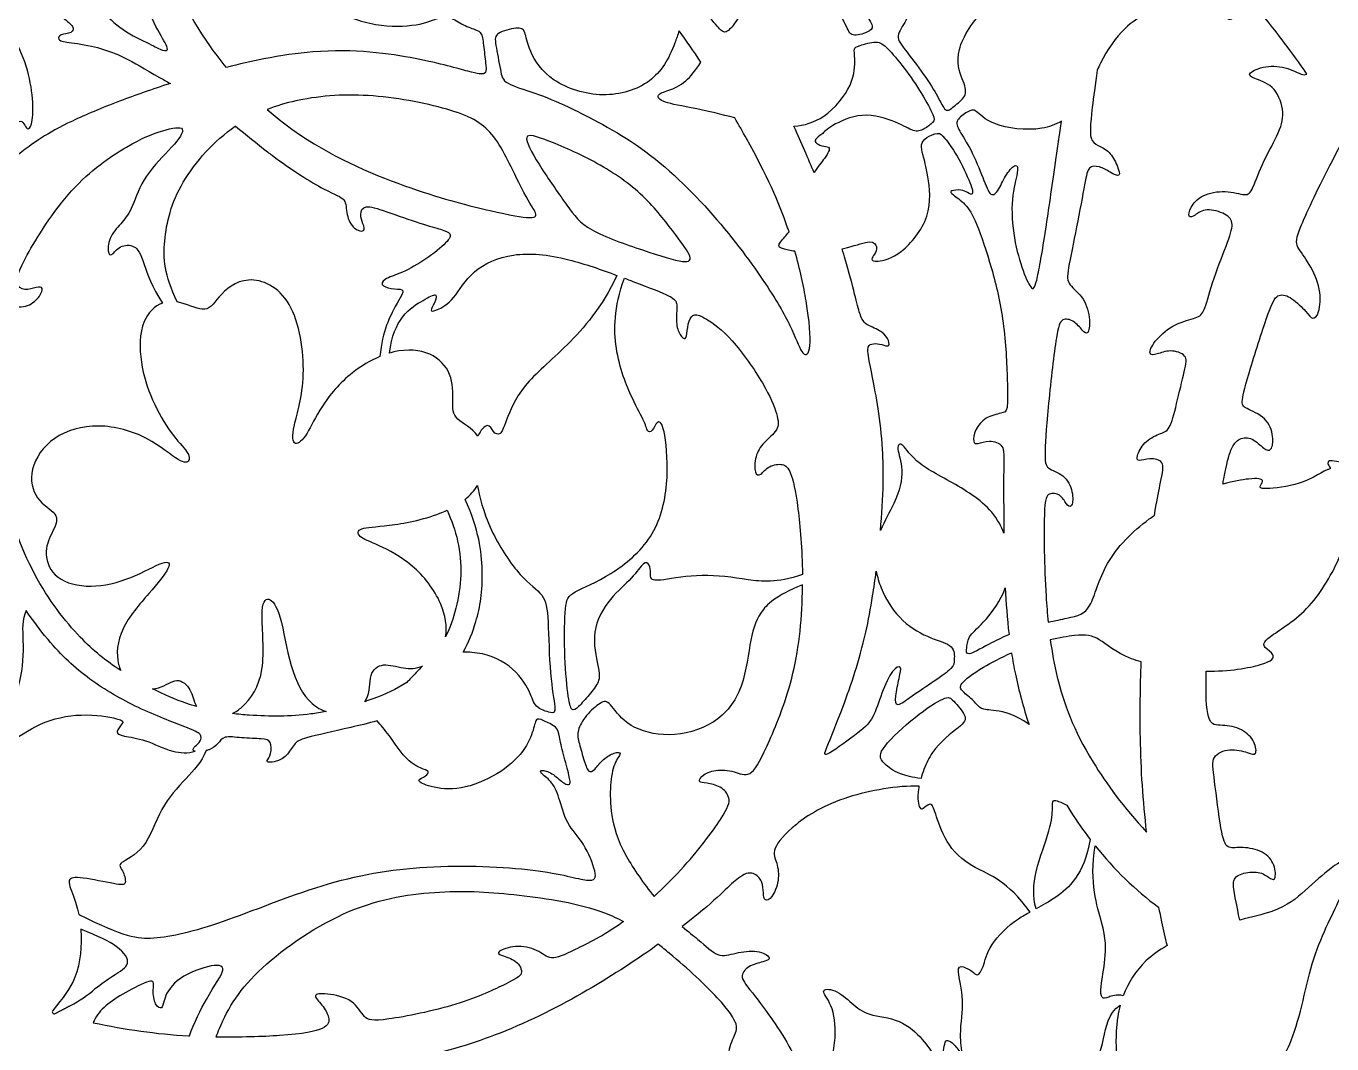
# Model space of a CAD drawing. Header units: millimetres. Extents: x -136 to 133, y -85 to 93.
# Drawn here: x -76.7 to -2.2, y -20.5 to 37.5 of the extents above; entities that cross this region are included whole.
import ezdxf

# ---------------------------------------------------------------- set-up
doc = ezdxf.new("R2010")
doc.units = ezdxf.units.MM
doc.header["$MEASUREMENT"] = 0
doc.layers.add('Default', color=18, linetype='Continuous')

msp = doc.modelspace()

# ---------------------------------------------------------------- linework, layer by layer
at = {"layer": 'Default', "color": 5}
for centre, radius, start, end in [((-77.902, -11.196), 8.004, 297.94023, 310.22085), ((-75.073, -18.624), 0.112, 141.02787, 297.54079)]:
    msp.add_arc(centre, radius, start, end, dxfattribs=at)
for points, knots in [([(-33.718, 56.685), (-34.046, 55.479), (-35.144, 53.694), (-37.27, 51.432), (-37.595, 49.719), (-37.198, 48.242), (-37.324, 47.881), (-38.135, 48.278), (-38.712, 48.097), (-38.316, 47.611), (-37.198, 45.502), (-36.604, 42.528), (-33.774, 41.393), (-31.889, 40.864), (-30.649, 41.019), (-30.308, 40.833), (-29.354, 39.278), (-28.858, 38.27), (-28.305, 37.468), (-28.622, 37.21), (-29.671, 36.877), (-29.87, 37.493), (-30.836, 39.324), (-33.417, 40.123), (-35.581, 39.624), (-36.664, 38.841), (-36.58, 38.625), (-35.937, 38.181), (-36.188, 37.809), (-36.81, 37.014), (-37.216, 37.438), (-37.945, 38.351), (-38.534, 39.111), (-38.787, 39.416)], [346.974636, 346.974636, 346.974636, 346.974636, 348.360362, 350.027032, 351.693702, 353.360372, 355.027042, 356.693712, 358.360382, 360.027051, 361.693721, 363.360391, 365.027061, 366.693731, 368.360401, 370.027071, 371.693741, 373.360411, 375.027081, 376.693751, 378.360421, 380.027091, 381.693761, 383.360431, 385.027101, 386.693771, 388.360441, 390.027111, 391.693781, 393.360451, 395.027121, 396.69379, 397.599706, 397.599706, 397.599706, 397.599706]), ([(-65.264, 35.192), (-65.588, 35.584), (-67.313, 37.843), (-69.264, 42.175), (-69.981, 47.404), (-69.842, 51.333), (-69.533, 53.491), (-69.48, 53.827)], [227.436869, 227.436869, 227.436869, 227.436869, 228.296015, 232.298253, 236.300491, 240.302728, 241.040203, 241.040203, 241.040203, 241.040203]), ([(-69.48, 53.827), (-68.286, 53.695), (-67.23, 53.009), (-66.879, 51.634), (-66.287, 50.513), (-65.358, 50.081), (-65.166, 50.273), (-65.598, 50.994), (-65.486, 52.147), (-65.038, 52.307), (-62.764, 51.522), (-58.758, 49.87), (-56.709, 48.878), (-56.374, 48.464), (-56.262, 47.343), (-55.894, 46.575), (-55.301, 46.094), (-55.141, 46.575), (-55.333, 47.247), (-54.901, 47.695), (-54.02, 47.423), (-52.046, 46.368), (-51.374, 45.775), (-50.942, 44.334), (-50.381, 43.454), (-49.933, 43.053), (-50.333, 41.692), (-50.652, 38.979), (-50.575, 37.912), (-51.033, 37.942), (-52.252, 38.598), (-52.633, 39.314), (-52.176, 40.731), (-53.014, 43.124), (-54.974, 44.695), (-58.137, 44.533), (-59.921, 43.803), (-61.137, 43.836), (-61.705, 44.484), (-62.078, 44.014), (-61.835, 42.83), (-61.105, 40.559), (-59.126, 38.208), (-56.369, 37.445), (-54.017, 37.591), (-52.914, 38.159), (-52.639, 38.159), (-51.86, 37.64), (-51.017, 37.316), (-50.692, 37.202), (-50.595, 36.391), (-50.449, 35.175), (-50.449, 34.769), (-51.13, 34.834), (-53.969, 35.694), (-58.731, 36.37), (-62.161, 35.862), (-63.123, 35.675)], [241.040203, 241.040203, 241.040203, 241.040203, 242.160122, 243.460122, 244.760122, 246.060122, 247.360122, 248.660122, 249.960122, 251.260122, 252.560122, 253.860122, 254.860122, 255.860122, 256.860122, 257.860122, 258.860122, 259.860122, 260.860122, 261.860122, 262.860122, 263.860122, 264.860122, 265.860122, 266.860122, 267.860122, 268.860122, 269.860122, 270.860122, 271.860122, 272.860122, 273.860122, 274.860122, 275.860122, 276.860122, 277.860122, 278.860122, 279.860122, 280.860122, 281.860122, 282.860122, 283.860122, 284.860122, 285.860122, 286.860122, 287.860122, 288.860122, 289.860122, 290.860122, 291.860122, 292.860122, 293.860122, 294.860122, 295.860122, 296.860122, 297.860122, 298.239533, 298.239533, 298.239533, 298.239533]), ([(-18.881, 49.441), (-19.691, 48.22), (-20.032, 46.118), (-19.728, 43.804), (-20.435, 40.567), (-22.588, 39.106), (-24.807, 38.936), (-25.866, 39.226), (-26.258, 38.901), (-26.429, 37.826), (-27.197, 36.972), (-26.566, 36.204), (-25.287, 34.525), (-24.604, 33.354), (-24.229, 32.54), (-23.741, 33.028), (-22.976, 33.598), (-23.253, 34.412), (-23.871, 35.99), (-22.114, 38.838), (-19.477, 39.782), (-17.837, 39.505), (-17.021, 39.189), (-16.825, 39.11)], [107.761349, 107.761349, 107.761349, 107.761349, 109.517677, 111.546805, 113.575932, 115.60506, 117.634187, 119.663315, 121.692442, 123.72157, 125.750697, 127.779825, 129.808952, 131.83808, 133.867208, 135.896335, 137.925463, 139.95459, 141.983718, 144.012845, 146.041973, 148.0711, 148.732428, 148.732428, 148.732428, 148.732428]), ([(-3.663, 34.81), (-4.525, 36.073), (-6.428, 38.507), (-6.922, 39.027), (-7.726, 38.653), (-7.864, 38.029), (-8.072, 37.822), (-8.446, 38.168), (-8.751, 39.235), (-8.465, 40.46), (-8.465, 40.945), (-10.101, 42.65), (-12.328, 44.737), (-14.069, 46.056), (-14.098, 46.078)], [1117.133291, 1117.133291, 1117.133291, 1117.133291, 1118.83879, 1120.757562, 1122.676334, 1124.595105, 1126.513877, 1128.432649, 1130.35142, 1132.270192, 1134.188964, 1136.107735, 1138.026507, 1138.058845, 1138.058845, 1138.058845, 1138.058845]), ([(-71.348, 33.266), (-72.384, 32.873), (-75.159, 31.702), (-77.081, 30.277), (-77.921, 29.57), (-78.216, 29.865), (-77.715, 31.56), (-77.051, 32.253), (-76.786, 32.002), (-76.639, 31.604), (-76.344, 31.781), (-76.241, 33.108), (-76.521, 35.025), (-77.326, 36.937), (-78.239, 37.882), (-77.91, 38.332), (-76.861, 39.081), (-76.486, 38.976), (-75.24, 38.491), (-74.529, 37.992), (-73.924, 37.507), (-74.03, 37.129), (-74.786, 37.084), (-74.892, 36.781), (-74.559, 36.63), (-73.143, 36.491), (-72.039, 36.155), (-71.57, 35.963)], [136.951722, 136.951722, 136.951722, 136.951722, 137.445396, 138.445396, 139.445396, 140.445396, 141.445396, 142.445396, 143.445396, 144.445396, 145.445396, 146.445396, 147.445396, 148.445396, 149.445396, 150.445396, 151.445396, 152.445396, 153.445396, 154.445396, 155.445396, 156.445396, 157.445396, 158.445396, 159.445396, 160.445396, 161.199389, 161.199389, 161.199389, 161.199389]), ([(-15.134, 38.535), (-14.743, 38.467), (-13.815, 38.435), (-12.674, 38.757), (-12.788, 38.204), (-14.009, 37.634), (-15.124, 36.108), (-15.558, 35.158), (-15.618, 35.024)], [994.705436, 994.705436, 994.705436, 994.705436, 996.116409, 998.145537, 1000.174664, 1002.203792, 1004.23292, 1004.56551, 1004.56551, 1004.56551, 1004.56551]), ([(-39.455, 37.273), (-39.531, 37.036), (-39.946, 35.821), (-40.876, 34.225), (-43.764, 33.306), (-46.889, 34.317), (-48.096, 36.221), (-48.202, 37.337), (-48.595, 37.507), (-49.974, 37.153), (-49.948, 36.654), (-49.606, 34.882), (-49.488, 34.265), (-47.676, 33.766), (-45.918, 33.044), (-41.273, 30.683), (-37.104, 26.514), (-34.094, 22.324), (-32.915, 20.135), (-32.391, 18.6), (-31.885, 18.956), (-32.054, 21.312), (-32.562, 23.689), (-32.848, 24.711)], [355.383812, 355.383812, 355.383812, 355.383812, 355.990556, 358.555101, 361.119647, 363.684192, 366.248738, 368.813283, 371.377829, 373.942374, 376.50692, 379.071465, 381.636011, 384.200556, 386.765102, 389.329647, 391.894193, 394.458738, 397.023284, 399.587829, 402.152374, 404.71692, 406.507297, 406.507297, 406.507297, 406.507297]), ([(-32.905, 31.832), (-32.32, 31.882), (-31.032, 32.246), (-29.426, 34.286), (-29.426, 35.839), (-29.509, 36.275), (-29.289, 36.399), (-28.126, 36.752), (-27.65, 36.38), (-26.62, 35.208), (-25.572, 33.654), (-24.87, 32.328), (-24.908, 32.088), (-25.494, 31.637), (-26.057, 31.465), (-26.898, 32.066), (-29.054, 32.713), (-30.931, 31.802), (-31.307, 31.351), (-31.757, 31.105), (-31.66, 30.837), (-31.199, 30.676), (-30.803, 30.676), (-30.961, 30.238), (-31.543, 29.516), (-31.758, 29.19)], [116.213345, 116.213345, 116.213345, 116.213345, 117.492747, 119.037586, 120.582425, 122.127264, 123.672103, 125.216942, 126.761781, 128.30662, 129.85146, 131.396299, 132.941138, 134.485977, 136.030816, 137.575655, 139.120494, 140.665333, 142.210172, 143.755011, 145.29985, 146.844689, 148.389528, 149.934367, 150.873328, 150.873328, 150.873328, 150.873328]), ([(-71.57, 35.963), (-71.417, 35.9), (-70.643, 35.558), (-69.787, 35), (-68.676, 34.393), (-68.457, 34.273)], [161.199389, 161.199389, 161.199389, 161.199389, 161.445396, 162.445396, 162.676593, 162.676593, 162.676593, 162.676593]), ([(-36.281, 32.32), (-37.019, 32.498), (-38.865, 32.953), (-40.479, 33.164), (-40.79, 33.659), (-40.1, 33.854), (-39.15, 34.223), (-38.546, 34.984), (-38.215, 35.481)], [413.776861, 413.776861, 413.776861, 413.776861, 414.935626, 416.480465, 418.025304, 419.570143, 421.114982, 422.27257, 422.27257, 422.27257, 422.27257]), ([(-15.618, 35.024), (-15.729, 34.218), (-16.017, 32.075), (-16.047, 31.015), (-15.616, 30.746), (-14.897, 30.44), (-14.448, 29.578), (-14.239, 28.859), (-14.885, 29.218), (-15.478, 29.578), (-16.143, 29.578), (-16.269, 28.823), (-16.795, 26.088), (-17.334, 23.446), (-17.334, 22.817), (-16.309, 22.098), (-15.986, 20.715), (-16.13, 19.906), (-16.435, 20.158), (-16.939, 20.787), (-17.657, 20.93), (-17.927, 20.265), (-18.47, 15.486), (-18.65, 12.718), (-18.47, 12.304), (-17.356, 11.945), (-16.942, 10.83), (-17.068, 10.022), (-17.392, 10.273), (-17.697, 10.902), (-18.416, 10.956), (-18.686, 10.507), (-18.634, 6.241), (-18.461, 4.057), (-18.412, 3.573)], [1004.56551, 1004.56551, 1004.56551, 1004.56551, 1005.132618, 1006.207618, 1007.282618, 1008.357618, 1009.432618, 1010.507618, 1011.582618, 1012.657618, 1013.732618, 1014.807618, 1015.882618, 1016.957618, 1018.032618, 1019.107618, 1020.182618, 1021.257618, 1022.332618, 1023.407618, 1024.482618, 1025.557618, 1026.632618, 1027.707618, 1028.782618, 1029.857618, 1030.932618, 1032.007618, 1033.082618, 1034.157618, 1035.232618, 1036.307618, 1037.382618, 1037.694935, 1037.694935, 1037.694935, 1037.694935]), ([(-12.357, 9.663), (-12.234, 10.418), (-11.902, 12.031), (-11.752, 12.78), (-12.65, 12.96), (-13.294, 12.705), (-13.422, 12.96), (-12.973, 13.858), (-12.044, 14.352), (-11.476, 14.457), (-11.116, 15.909), (-10.592, 18.087), (-10.439, 18.807), (-11.481, 19.144), (-12.247, 18.807), (-12.737, 18.777), (-12.431, 19.543), (-11.358, 20.538), (-9.98, 20.921), (-9.52, 21.105), (-9.137, 22.79), (-8.174, 25.23), (-7.791, 26.348), (-8.22, 26.838), (-9.445, 27.221), (-10.089, 26.716), (-10.441, 26.578), (-10.357, 27.191), (-9.698, 27.957), (-8.289, 28.217), (-7.063, 27.834), (-6.803, 28.11), (-6.144, 29.902), (-5.178, 31.532), (-4.895, 32.761), (-5.557, 34.237), (-6.786, 34.558), (-7.107, 34.842), (-6.067, 35.315), (-4.687, 35.22), (-3.952, 34.725), (-3.71, 34.782), (-3.663, 34.81)], [1044.445317, 1044.445317, 1044.445317, 1044.445317, 1045.38891, 1047.264984, 1049.141059, 1051.017133, 1052.893207, 1054.769282, 1056.645356, 1058.52143, 1060.397505, 1062.273579, 1064.149653, 1066.025728, 1067.901802, 1069.777876, 1071.65395, 1073.530025, 1075.406099, 1077.282173, 1079.158248, 1081.034322, 1082.910396, 1084.786471, 1086.662545, 1088.538619, 1090.414694, 1092.290768, 1094.166842, 1096.042917, 1097.918991, 1099.795065, 1101.67114, 1103.547214, 1105.423288, 1107.299363, 1109.175437, 1111.051511, 1112.927586, 1114.80366, 1116.679734, 1117.133291, 1117.133291, 1117.133291, 1117.133291]), ([(-62.934, 32.794), (-62.335, 32.27), (-59.743, 30.263), (-54.336, 28.023), (-49.836, 26.913), (-47.634, 26.505), (-47.524, 26.858), (-48.319, 27.908), (-49.864, 31.488), (-51.718, 32.689), (-56.739, 33.744), (-59.694, 33.608), (-61.175, 33.308), (-61.306, 33.279)], [176.814093, 176.814093, 176.814093, 176.814093, 178.111858, 182.114096, 186.116334, 190.118572, 194.12081, 198.123048, 202.125285, 206.127523, 210.129761, 214.131999, 214.522001, 214.522001, 214.522001, 214.522001]), ([(-17.652, 32.118), (-17.99, 31.927), (-19.205, 31.491), (-21.834, 31.891), (-22.566, 32.867), (-22.957, 32.705), (-23.738, 32.184), (-23.543, 31.647), (-22.81, 30.556), (-22.078, 28.799), (-21.703, 27.708), (-21.215, 28.18), (-20.808, 29.157), (-20.206, 29.775), (-20.076, 29.336), (-20.564, 27.822), (-20.401, 25.381), (-19.832, 23.49), (-19.311, 22.351), (-19.067, 22.839), (-18.562, 25.744), (-18.175, 28.538), (-17.957, 30.046)], [175.31699, 175.31699, 175.31699, 175.31699, 176.230194, 178.259321, 180.288449, 182.317576, 184.346704, 186.375831, 188.404959, 190.434087, 192.463214, 194.492342, 196.521469, 198.550597, 200.579724, 202.608852, 204.637979, 206.667107, 208.696234, 210.725362, 212.754489, 214.413831, 214.413831, 214.413831, 214.413831]), ([(-33.186, 25.819), (-33.211, 25.897), (-33.738, 27.465), (-34.573, 29.297), (-36.046, 31.912), (-36.281, 32.32)], [410.618424, 410.618424, 410.618424, 410.618424, 410.752522, 413.317068, 413.776861, 413.776861, 413.776861, 413.776861]), ([(-17.957, 30.046), (-17.909, 30.382), (-17.811, 31.049), (-17.705, 31.765), (-17.652, 32.118)], [174.6089572, 174.6089572, 174.6089572, 174.6089572, 174.9787427, 175.3169898, 175.3169898, 175.3169898, 175.3169898]), ([(-71.283, 0.819), (-72.133, 1.371), (-73.62, 2.568), (-76.335, 5.996), (-78.318, 11.522), (-78.527, 17.732), (-78.066, 21.182), (-77.619, 21.588), (-76.542, 21.487), (-75.83, 22.198), (-75.688, 22.665), (-76.034, 22.706), (-76.786, 22.422), (-77.314, 22.808), (-77.05, 23.926), (-74.19, 28.519), (-70.694, 30.927), (-68.809, 31.659), (-67.407, 31.911), (-68.223, 30.717), (-70.003, 29.042), (-70.631, 27.116), (-71.154, 26.383), (-71.95, 25.588), (-72.055, 24.604), (-71.803, 24.394), (-71.385, 25.064), (-70.443, 25.106), (-70.047, 24.375), (-69.535, 22.669), (-68.897, 21.761)], [367.252734, 367.252734, 367.252734, 367.252734, 369.430527, 371.880623, 374.330718, 376.780814, 379.230909, 381.681005, 384.1311, 386.581196, 389.031291, 391.481387, 393.931482, 396.381578, 398.831674, 401.281769, 403.731865, 406.18196, 408.632056, 411.082151, 413.532247, 415.982342, 418.432438, 420.882533, 423.332629, 425.782724, 428.23282, 430.682915, 433.133011, 435.16844, 435.16844, 435.16844, 435.16844]), ([(-68.066, 21.822), (-68.808, 23.39), (-68.939, 25.306), (-68.125, 28.611), (-65.949, 31.014), (-64.752, 31.838), (-64.748, 31.841)], [349.195589, 349.195589, 349.195589, 349.195589, 352.893644, 356.895882, 360.89812, 360.909944, 360.909944, 360.909944, 360.909944]), ([(-30.159, 24.85), (-30.053, 24.874), (-29.39, 25.035), (-28.429, 25.402), (-28.129, 24.952), (-28.29, 24.523), (-28.558, 24.254), (-28.301, 24.072), (-26.853, 24.383), (-24.976, 26.668), (-25.26, 29.196), (-25.582, 30.268), (-25.689, 30.794), (-25.421, 31.201), (-24.649, 31.523), (-24.381, 31.255), (-23.63, 30.29), (-22.743, 28.404), (-22.668, 27.868), (-23.011, 28.05), (-23.333, 28.243), (-24.051, 28.168), (-23.923, 27.975), (-23.118, 27.439), (-22.549, 26.532), (-21.609, 23.787), (-20.889, 20.732), (-20.713, 17.033), (-20.713, 15.59), (-20.99, 15.501), (-22.011, 15.279), (-22.622, 14.536), (-22.71, 13.781), (-22.466, 13.703), (-21.8, 13.97), (-20.879, 13.725), (-20.963, 12.761), (-20.954, 10.172), (-20.932, 8.648)], [407.608154, 407.608154, 407.608154, 407.608154, 407.892292, 409.437131, 410.981971, 412.52681, 414.071649, 415.616488, 417.161327, 418.706166, 420.251005, 421.795844, 423.340683, 424.885522, 426.430361, 427.9752, 429.520039, 431.064878, 432.609717, 434.154556, 435.699395, 437.244234, 438.789073, 440.333912, 441.878751, 443.42359, 444.968429, 446.513268, 448.058108, 449.602947, 451.147786, 452.692625, 454.237464, 455.782303, 457.327142, 458.871981, 460.41682, 461.704169, 461.704169, 461.704169, 461.704169]), ([(-8.458, 11.439), (-8.437, 11.547), (-8.243, 12.555), (-8.019, 13.502), (-7.534, 14.098), (-6.771, 14.126), (-6.078, 13.391), (-5.662, 13.294), (-5.538, 14.098), (-5.912, 15.276), (-7.27, 15.789), (-7.437, 16.039), (-7.021, 17.619), (-5.716, 21.748), (-5.3, 22.331), (-4.537, 22.123), (-3.636, 21.222), (-3.359, 20.778), (-2.943, 21.083), (-2.819, 22.539), (-3.512, 24.063), (-4.302, 25.006), (-4.302, 25.616), (-2.767, 28.828), (-1.741, 30.771), (-1.493, 31.226)], [465.507982, 465.507982, 465.507982, 465.507982, 465.723673, 467.642444, 469.561216, 471.479988, 473.398759, 475.317531, 477.236302, 479.155074, 481.073846, 482.992617, 484.911389, 486.830161, 488.748932, 490.667704, 492.586476, 494.505247, 496.424019, 498.342791, 500.261562, 502.180334, 504.099106, 506.017877, 506.600229, 506.600229, 506.600229, 506.600229]), ([(-62.919, 30.379), (-62.832, 30.312), (-61.628, 29.392), (-59.339, 27.968), (-58.397, 27.759), (-58.467, 26.8), (-57.996, 25.893), (-57.298, 25.788), (-57.472, 26.276), (-57.682, 26.8), (-57.438, 27.41), (-56.304, 27.026), (-54.027, 26.232), (-52.967, 25.95), (-52.402, 25.738), (-52.571, 25.285), (-53.885, 24.226), (-55.256, 23.449), (-56.386, 23.124), (-56.457, 22.7), (-55.652, 22.53), (-55.016, 22.587), (-55.458, 21.91), (-56.37, 20.199), (-56.505, 18.716)], [361.453815, 361.453815, 361.453815, 361.453815, 361.531619, 362.531619, 363.531619, 364.531619, 365.531619, 366.531619, 367.531619, 368.531619, 369.531619, 370.531619, 371.531619, 372.531619, 373.531619, 374.531619, 375.531619, 376.531619, 377.531619, 378.531619, 379.531619, 380.531619, 381.531619, 382.464639, 382.464639, 382.464639, 382.464639]), ([(-32.848, 24.711), (-32.983, 24.729), (-33.537, 24.821), (-33.921, 24.984), (-33.563, 25.366), (-33.268, 25.707), (-33.186, 25.819)], [406.507297, 406.507297, 406.507297, 406.507297, 406.94465, 408.489489, 410.034328, 410.618424, 410.618424, 410.618424, 410.618424]), ([(-55.955, 18.911), (-55.849, 19.879), (-55.22, 21.251), (-53.961, 21.964), (-53.172, 22.403), (-53.38, 21.745), (-53.709, 21.285), (-53.336, 21.285), (-52.295, 21.877), (-51.354, 23.657), (-49.008, 24.72), (-46.204, 24.471), (-43.864, 23.656), (-42.996, 23.336)], [382.232648, 382.232648, 382.232648, 382.232648, 383.141846, 384.186622, 385.231398, 386.276174, 387.32095, 388.365727, 389.410503, 390.455279, 391.500055, 392.544831, 393.307842, 393.307842, 393.307842, 393.307842]), ([(-27.82, 11.506), (-27.807, 12.162), (-27.837, 14.483), (-28.523, 18.063), (-28.789, 19.273), (-28.494, 19.45), (-28.022, 19.464), (-27.535, 19.243), (-27.431, 19.45), (-27.682, 20.04), (-28.567, 20.453), (-29.113, 20.674), (-29.417, 22.287), (-30.029, 24.431), (-30.159, 24.85)], [475.661173, 475.661173, 475.661173, 475.661173, 476.384842, 478.275327, 480.165812, 482.056296, 483.946781, 485.837266, 487.727751, 489.618235, 491.50872, 493.399205, 495.28969, 495.677676, 495.677676, 495.677676, 495.677676]), ([(-56.505, 18.716), (-57.046, 18.491), (-58.401, 17.691), (-59.976, 15.795), (-60.641, 14.199), (-61.439, 13.454), (-61.572, 14.518), (-60.588, 17.345), (-61.337, 22.303), (-64.189, 23.525), (-65.874, 22.031), (-66.332, 21.089), (-67.532, 21.726), (-68.066, 21.822)], [327.358315, 327.358315, 327.358315, 327.358315, 328.754251, 330.838022, 332.921793, 335.005565, 337.089336, 339.173107, 341.256879, 343.34065, 345.424421, 347.508192, 349.195589, 349.195589, 349.195589, 349.195589]), ([(-42.996, 23.336), (-43.866, 21.501), (-45.897, 19.145), (-48.532, 17.056), (-49.391, 14.845), (-49.626, 14.188), (-50.08, 14.36), (-50.287, 15.011), (-50.775, 14.514), (-50.931, 14.176)], [361.878743, 361.878743, 361.878743, 361.878743, 363.296804, 364.725376, 366.153947, 367.582519, 369.01109, 370.439662, 371.865668, 371.865668, 371.865668, 371.865668]), ([(-32.416, 6.287), (-33.947, 5.789), (-35.653, 6.004), (-38.154, 6.387), (-40.657, 5.892), (-41.125, 6.026), (-41.058, 6.36), (-41.125, 6.869), (-41.433, 7.097), (-42.062, 6.093), (-43.401, 5.022), (-44.538, 3.054), (-43.993, 0.853), (-43.966, 0.185), (-44.566, -0.549), (-45.234, -1.323), (-45.594, -1.55), (-45.794, -0.749), (-46.021, 1.92), (-45.955, 4.704), (-45.728, 5.238), (-43.373, 6.151), (-40.798, 8.297), (-39.991, 11.421), (-40.249, 14.67), (-40.644, 15.167), (-40.901, 14.567), (-41.244, 14.275), (-41.365, 14.961), (-42.051, 16.077), (-43.214, 18.9), (-43.173, 21.475), (-42.575, 23.179)], [184.560374, 184.560374, 184.560374, 184.560374, 186.077853, 187.828566, 189.579279, 191.329991, 193.080704, 194.831416, 196.582129, 198.332841, 200.083554, 201.834266, 203.584979, 205.335691, 207.086404, 208.837116, 210.587829, 212.338541, 214.089254, 215.839966, 217.590679, 219.341391, 221.092104, 222.842817, 224.593529, 226.344242, 228.094954, 229.845667, 231.596379, 233.347092, 235.097804, 236.677515, 236.677515, 236.677515, 236.677515]), ([(-42.575, 23.179), (-42.408, 23.116), (-41.164, 22.645), (-39.769, 22.11), (-39.519, 21.742), (-39.651, 20.86), (-39.519, 20.051), (-39.107, 19.61), (-39.005, 19.934), (-38.931, 20.816), (-38.593, 21.184), (-38.049, 20.978), (-36.505, 19.904), (-34.476, 17.008), (-33.808, 15.312), (-33.734, 14.518), (-34.69, 13.812), (-35.131, 13.048), (-35.175, 11.974), (-34.808, 11.901), (-34.367, 12.518), (-33.485, 12.636), (-33.102, 12.268), (-32.695, 10.627), (-32.436, 7.717), (-32.416, 6.287)], [236.677515, 236.677515, 236.677515, 236.677515, 236.832949, 237.877725, 238.922501, 239.967278, 241.012054, 242.05683, 243.101606, 244.146382, 245.191158, 246.235934, 247.28071, 248.325487, 249.370263, 250.415039, 251.459815, 252.504591, 253.549367, 254.594143, 255.638919, 256.683695, 257.728472, 258.773248, 259.673845, 259.673845, 259.673845, 259.673845]), ([(-68.897, 21.761), (-69.349, 21.592), (-70.235, 20.689), (-70.22, 19.177), (-70.105, 18.398), (-69.989, 17.618), (-69.545, 16.224), (-68.401, 14.221), (-67.356, 13.238), (-67.335, 12.652), (-67.92, 12.652), (-69.949, 14.367), (-72.981, 15.015), (-75.527, 14.052), (-76.64, 11.983), (-76.033, 10.352), (-74.663, 9.703), (-75.229, 8.654), (-75.72, 7.504), (-75.101, 5.977), (-73.032, 5.442), (-70.646, 6.026), (-68.649, 7.195), (-68.333, 6.83), (-69.593, 5.286), (-71.425, 3.236), (-71.569, 1.579), (-71.334, 0.928), (-71.283, 0.819)], [319.375218, 319.375218, 319.375218, 319.375218, 320.95088, 323.034651, 323.034651, 323.034651, 325.118423, 327.202194, 329.285965, 331.369736, 333.453508, 335.537279, 337.62105, 339.704821, 341.788593, 343.872364, 345.956135, 348.039906, 350.123678, 352.207449, 354.29122, 356.374992, 358.458763, 360.542534, 362.626305, 364.710077, 366.793848, 367.252734, 367.252734, 367.252734, 367.252734]), ([(-50.931, 14.176), (-51.274, 14.661), (-52.392, 15.165), (-52.349, 16.064), (-52.342, 17.763), (-53.513, 19.017), (-55.004, 19.163), (-55.874, 18.935), (-55.955, 18.911)], [371.865668, 371.865668, 371.865668, 371.865668, 373.685175, 375.768946, 377.852717, 379.936489, 382.02026, 382.232648, 382.232648, 382.232648, 382.232648]), ([(-20.932, 8.648), (-21.007, 8.845), (-21.538, 9.998), (-23.338, 11.309), (-26.048, 12.61), (-26.742, 13.911), (-27.132, 13.586), (-26.59, 12.35), (-26.976, 10.612), (-27.744, 9.342), (-27.974, 8.807)], [461.704169, 461.704169, 461.704169, 461.704169, 462.075932, 463.966416, 465.856901, 467.747386, 469.637871, 471.528355, 473.41884, 474.690359, 474.690359, 474.690359, 474.690359]), ([(-1.493, 12.621), (-1.674, 12.671), (-2.284, 12.811), (-2.57, 12.772), (-2.4, 12.455), (-2.324, 12.334)], [451.233548, 451.233548, 451.233548, 451.233548, 451.936733, 453.827217, 454.634981, 454.634981, 454.634981, 454.634981]), ([(-2.324, 12.334), (-2.375, 12.312), (-2.953, 12.056), (-3.935, 11.377), (-6.356, 11.096), (-6.356, 11.355), (-6.053, 11.679), (-6.57, 11.832), (-7.859, 11.602), (-8.458, 11.439)], [454.634981, 454.634981, 454.634981, 454.634981, 454.816333, 456.706818, 458.597303, 460.487788, 462.378273, 464.268757, 465.507982, 465.507982, 465.507982, 465.507982]), ([(-50.949, 11.359), (-50.938, 11.299), (-50.778, 10.46), (-50.238, 8.675), (-48.436, 5.985), (-47.09, 5.174), (-46.906, 3.976), (-46.842, 0.42), (-46.433, -1.532), (-46.645, -1.653), (-47.749, -1.274), (-47.83, -0.509), (-48.962, 1.205), (-50.609, 1.854), (-51.599, 1.866), (-51.768, 1.859)], [75.396744, 75.396744, 75.396744, 75.396744, 75.475479, 76.475479, 77.475479, 78.475479, 79.475479, 80.475479, 81.475479, 82.475479, 83.475479, 84.475479, 85.475479, 86.475479, 86.682426, 86.682426, 86.682426, 86.682426]), ([(-51.768, 1.859), (-51.433, 2.452), (-50.904, 3.852), (-50.514, 5.98), (-50.862, 8.864), (-51.652, 10.574)], [86.682426, 86.682426, 86.682426, 86.682426, 87.735494, 89.23981, 90.45466, 90.45466, 90.45466, 90.45466]), ([(-52.764, 2.743), (-52.674, 3.309), (-52.886, 4.785), (-54.615, 6.979), (-56.725, 8.048), (-57.832, 8.437), (-57.783, 8.997), (-56.272, 8.997), (-53.901, 9.431), (-52.816, 9.889), (-52.685, 9.95)], [44.483868, 44.483868, 44.483868, 44.483868, 46.230185, 48.313957, 50.397728, 52.481499, 54.565271, 56.649042, 58.732813, 59.029036, 59.029036, 59.029036, 59.029036]), ([(-52.685, 9.95), (-52.42, 9.393), (-51.77, 7.517), (-51.882, 5.043), (-52.517, 3.26), (-52.764, 2.743)], [59.029036, 59.029036, 59.029036, 59.029036, 60.175247, 62.625342, 63.725585, 63.725585, 63.725585, 63.725585]), ([(-18.412, 3.573), (-18.021, 3.663), (-16.873, 3.898), (-15.944, 4.117), (-15.348, 6.945), (-13.567, 8.817), (-12.454, 9.597), (-12.357, 9.663)], [1037.694935, 1037.694935, 1037.694935, 1037.694935, 1038.594309, 1040.484794, 1042.375279, 1044.265764, 1044.445317, 1044.445317, 1044.445317, 1044.445317]), ([(-9.405, 0.776), (-8.117, 0.773), (-5.665, 1.179), (-5.46, 1.753), (-6.134, 2.111), (-6.197, 2.595), (-3.555, 4.053), (-2.028, 6.651), (-1.588, 7.827), (-1.493, 8.127)], [457.92037, 457.92037, 457.92037, 457.92037, 459.65981, 461.550295, 463.44078, 465.331265, 467.22175, 469.112234, 469.893459, 469.893459, 469.893459, 469.893459]), ([(-28.22, 6.483), (-28.154, 6.155), (-27.802, 5.029), (-26.763, 3.506), (-25.039, 2.585), (-23.723, 2.281), (-23.774, 1.353), (-23.774, 1.015), (-24.87, 0.222), (-26.254, -0.672), (-27.098, -1.347), (-27.148, -0.723), (-26.895, 0.458), (-26.727, 1.133), (-27.267, 0.981), (-27.915, -0.459), (-28.388, -1.977), (-28.987, -2.546), (-31.256, -4.209), (-31.16, -3.826), (-30.162, -1.502), (-28.979, 1.954), (-28.531, 4.36), (-28.419, 5.071)], [209.476872, 209.476872, 209.476872, 209.476872, 210.2245, 212.114985, 214.00547, 215.895954, 217.786439, 219.676924, 221.567409, 223.457894, 225.348378, 227.238863, 229.129348, 231.019833, 232.910317, 234.800802, 236.691287, 238.581772, 240.472256, 242.362741, 244.253226, 246.143711, 246.911776, 246.911776, 246.911776, 246.911776]), ([(-32.413, 5.71), (-33.985, 5.055), (-34.996, 4.076), (-35.425, 2.525), (-35.801, -0.592), (-37.633, -2.511), (-40.452, -3.053), (-42.599, -2.272), (-43.434, -0.895), (-43.868, -0.917), (-44.808, -1.739), (-45.287, -2.63), (-45.207, -3.167), (-44.887, -4.252), (-44.636, -5.052), (-44.259, -4.858), (-43.802, -4.207), (-43.117, -3.83), (-42.66, -3.83), (-43.174, -4.401), (-43.402, -5.657), (-43.371, -7.342), (-42.873, -9.313), (-41.467, -11.325), (-40.882, -12.055)], [104.765309, 104.765309, 104.765309, 104.765309, 106.151194, 107.693967, 109.23674, 110.779512, 112.322285, 113.865058, 115.407831, 116.950604, 118.493377, 120.03615, 121.578923, 123.121696, 124.664469, 126.207242, 127.750015, 129.292787, 130.83556, 132.378333, 133.921106, 135.463879, 137.006652, 138.123604, 138.123604, 138.123604, 138.123604]), ([(-40.882, -12.055), (-40.359, -11.577), (-38.744, -9.97), (-36.73, -7.256), (-36.48, -6.418), (-37.069, -5.756), (-37.921, -5.565), (-38.421, -5.565), (-38.127, -5.095), (-37.289, -4.771), (-36.142, -4.948), (-35.334, -5.345), (-34.422, -3.521), (-32.774, 0.464), (-32.427, 3.954), (-32.414, 5.672), (-32.413, 5.71)], [91.717284, 91.717284, 91.717284, 91.717284, 92.204035, 93.248811, 94.293587, 95.338363, 96.383139, 97.427916, 98.472692, 99.517468, 100.562244, 101.60702, 102.651796, 103.696572, 104.741348, 104.765309, 104.765309, 104.765309, 104.765309]), ([(-20.645, 2.871), (-21.068, 2.69), (-22.081, 2.179), (-23.108, 1.559), (-23.067, 2.112), (-22.965, 2.828), (-22.142, 3.44), (-21.124, 4.785), (-20.856, 5.527)], [101.155616, 101.155616, 101.155616, 101.155616, 102.28046, 104.170945, 106.06143, 107.951915, 109.842399, 111.362529, 111.362529, 111.362529, 111.362529]), ([(-64.918, -1.633), (-64.735, -1.537), (-64.008, -1.043), (-62.927, 0.607), (-63.391, 4.514), (-62.882, 5.132), (-62.155, 4.223), (-61.682, 0.952), (-60.725, -0.949), (-59.86, -1.426), (-59.578, -1.519)], [68.993925, 68.993925, 68.993925, 68.993925, 69.694455, 71.778226, 73.861997, 75.945769, 78.02954, 80.113311, 82.197083, 83.16221, 83.16221, 83.16221, 83.16221]), ([(-76.676, 4.232), (-76.934, 3.716), (-76.811, 2.493), (-76.906, 0.143), (-77.923, -1.922), (-79.868, -2.72), (-81.814, -2.002), (-82.542, -0.735), (-82.761, -0.536), (-83.639, -0.625), (-84.258, -0.725), (-84.118, -1.124), (-82.503, -2.833), (-80.787, -4), (-79.56, -4.18), (-77.745, -3.451), (-75.969, -2.105), (-73.525, -1.556), (-71.14, -1.953), (-71.12, -2.173), (-71.66, -2.703), (-71.22, -2.934), (-69.92, -3.065), (-68.431, -3.854), (-67.459, -3.906), (-67.039, -3.778)], [142.14908, 142.14908, 142.14908, 142.14908, 143.468872, 145.02254, 146.576207, 148.129874, 149.683542, 151.237209, 152.790877, 154.344544, 155.898212, 157.451879, 159.005547, 160.559214, 162.112881, 163.666549, 165.220216, 166.773884, 168.327551, 169.881219, 171.434886, 172.988554, 174.542221, 176.095889, 177.322528, 177.322528, 177.322528, 177.322528]), ([(-75.431, 2.581), (-75.443, 2.594), (-75.878, 3.117), (-76.306, 3.703), (-76.676, 4.232)], [188.6014738, 188.6014738, 188.6014738, 188.6014738, 188.6238376, 189.4541484, 189.4541484, 189.4541484, 189.4541484]), ([(-67.039, -3.778), (-67.098, -3.764), (-67.216, -3.702), (-67.073, -3.498), (-66.704, -3.218), (-66.643, -2.792), (-67.301, -2.512), (-70.315, -1.363), (-73.094, 0.23), (-74.674, 1.675), (-75.431, 2.581)], [177.322528, 177.322528, 177.322528, 177.322528, 178.093628, 179.597944, 181.102259, 182.606575, 184.110891, 185.615206, 187.119522, 188.601474, 188.601474, 188.601474, 188.601474]), ([(-13.106, 1.308), (-13.302, 1.367), (-14.558, 1.791), (-15.549, 2.781), (-16.449, 2.907), (-17.773, 2.692), (-18.292, 2.571)], [603.093781, 603.093781, 603.093781, 603.093781, 603.417065, 605.30755, 607.198035, 608.267678, 608.267678, 608.267678, 608.267678]), ([(-18.292, 2.571), (-18.192, 1.856), (-17.79, -0.343), (-16.634, -3.515), (-14.099, -6.996), (-12.799, -8.386)], [608.267678, 608.267678, 608.267678, 608.267678, 608.737717, 609.737717, 610.390787, 610.390787, 610.390787, 610.390787]), ([(-19.503, -2.249), (-20.324, -1.657), (-21.631, -1.398), (-22.261, -1.432), (-22.611, -0.907), (-23.363, -0.347), (-23.538, 0.003), (-22.5, 0.824), (-21.102, 1.565), (-20.502, 1.831)], [39.845309, 39.845309, 39.845309, 39.845309, 41.581465, 43.471949, 45.362434, 47.252919, 49.143404, 51.033888, 52.273236, 52.273236, 52.273236, 52.273236]), ([(-20.502, 1.831), (-20.44, 1.431), (-20.199, 0.089), (-19.83, -1.287), (-19.503, -2.249)], [52.2732364, 52.2732364, 52.2732364, 52.2732364, 52.5151847, 53.075636, 53.075636, 53.075636, 53.075636]), ([(-57.367, -0.954), (-57.338, -0.912), (-57.058, -0.455), (-57.178, 0.708), (-56.359, 1.302), (-55.225, 0.918), (-54.453, 0.918), (-54.074, 1.073)], [42.751706, 42.751706, 42.751706, 42.751706, 42.971207, 45.054979, 47.13875, 49.222521, 51.064009, 51.064009, 51.064009, 51.064009]), ([(-54.074, 1.073), (-54.334, 0.848), (-54.589, 0.535), (-54.914, 0.205), (-54.974, 0.146)], [51.0640089, 51.0640089, 51.0640089, 51.0640089, 51.6851333, 51.8196172, 51.8196172, 51.8196172, 51.8196172]), ([(-12.799, -8.386), (-13.007, -6.606), (-13.212, -3.422), (-13.16, -0.1), (-13.106, 1.308)], [601.361568, 601.361568, 601.361568, 601.361568, 602.325141, 603.093781, 603.093781, 603.093781, 603.093781]), ([(-7.495, -13.4), (-7.535, -13.198), (-7.814, -11.763), (-7.974, -11.055), (-7.322, -10.682), (-6.259, -10.607), (-5.699, -11.111), (-5.42, -11.111), (-5.476, -10.122), (-6.259, -9.376), (-7.527, -9.209), (-8.217, -9.376), (-8.552, -8.593), (-8.96, -5.117), (-9.146, -4.016), (-8.065, -3.587), (-6.946, -3.867), (-6.517, -4.054), (-6.573, -3.252), (-7.319, -2.469), (-8.531, -2.245), (-9.359, -2.368), (-9.434, -0.525), (-9.405, 0.776)], [534.259254, 534.259254, 534.259254, 534.259254, 534.547626, 536.466397, 538.385169, 540.303941, 542.222712, 544.141484, 546.060256, 547.979027, 549.897799, 551.816571, 553.735342, 555.654114, 557.572886, 559.491657, 561.410429, 563.329201, 565.247972, 567.166744, 569.085516, 571.004287, 572.603755, 572.603755, 572.603755, 572.603755]), ([(-69.469, -0.225), (-69.351, -0.216), (-68.799, -0.12), (-68.064, 0.523), (-67.212, -0.257), (-67.146, -0.908), (-66.945, -1.228), (-66.939, -1.238)], [44.266248, 44.266248, 44.266248, 44.266248, 44.814387, 46.898158, 48.981929, 51.065701, 51.130121, 51.130121, 51.130121, 51.130121]), ([(-54.974, 0.146), (-55.568, -0.243), (-56.37, -0.607), (-57.214, -0.903), (-57.367, -0.954)], [51.819617, 51.819617, 51.819617, 51.819617, 53.300231, 53.626668, 53.626668, 53.626668, 53.626668]), ([(-66.939, -1.238), (-67.131, -1.184), (-67.979, -0.922), (-68.839, -0.545), (-69.469, -0.225)], [42.536622, 42.536622, 42.536622, 42.536622, 42.931165, 44.266248, 44.266248, 44.266248, 44.266248]), ([(-26.835, -5.059), (-27.278, -4.887), (-28.066, -4.278), (-28.066, -3.698), (-25.943, -1.703), (-24.166, -0.579), (-23.894, -0.796), (-22.987, -1.83), (-23.259, -2.284), (-24.704, -3.31), (-25.195, -4.151), (-25.273, -4.305)], [60.373119, 60.373119, 60.373119, 60.373119, 61.279663, 63.015889, 64.752114, 66.488339, 68.224564, 69.960789, 71.697014, 73.433239, 73.810282, 73.810282, 73.810282, 73.810282]), ([(-73.678, -13.084), (-71.046, -14.355), (-69.655, -14.629), (-65.788, -13.745), (-59.74, -11.186), (-54.042, -10.159), (-47.104, -10.451), (-44.292, -11.364), (-44.11, -10.816), (-44.861, -8.943), (-45.913, -7.947), (-46.289, -6.329), (-46.745, -5.417), (-47.417, -5.018), (-47.338, -4.79), (-46.597, -5.052), (-45.993, -5.679), (-45.628, -5.725), (-45.685, -5.303), (-46.061, -3.901), (-46.312, -2.876), (-46.369, -2.397), (-47.258, -1.998), (-47.634, -1.839), (-47.737, -2.625), (-48.341, -3.953), (-49.993, -5.301), (-52.215, -6.087), (-53.924, -5.745), (-54.483, -5.404), (-53.833, -5.21), (-53.662, -4.891), (-54.118, -4.811), (-55.087, -4.241), (-55.85, -3.001), (-56.465, -2.281), (-56.672, -2.039)], [226.545169, 226.545169, 226.545169, 226.545169, 227.503919, 228.503919, 229.503919, 230.503919, 231.503919, 232.503919, 233.503919, 234.503919, 235.503919, 236.503919, 237.503919, 238.503919, 239.503919, 240.503919, 241.503919, 242.503919, 243.503919, 244.503919, 245.503919, 246.503919, 247.503919, 248.503919, 249.503919, 250.503919, 251.503919, 252.503919, 253.503919, 254.503919, 255.503919, 256.503919, 257.503919, 258.503919, 259.503919, 260.183276, 260.183276, 260.183276, 260.183276]), ([(-56.672, -2.039), (-57.181, -2.193), (-58.786, -2.565), (-61.037, -3.06), (-61.366, -3.304), (-61.817, -4.096), (-62.463, -4.401), (-62.851, -4.416), (-63.011, -4.364), (-62.682, -3.974), (-62.707, -3.158), (-63.133, -3.06), (-64.437, -3.036), (-65.448, -2.877), (-65.717, -3.365), (-66.1, -3.65), (-66.359, -3.732), (-66.417, -3.746)], [260.183276, 260.183276, 260.183276, 260.183276, 260.875783, 262.380098, 263.884414, 265.38873, 266.893045, 268.397361, 269.901677, 271.405992, 272.910308, 274.414624, 275.918939, 277.423255, 278.927571, 280.431886, 280.8631, 280.8631, 280.8631, 280.8631]), ([(-59.578, -1.519), (-59.866, -1.572), (-61.348, -1.8), (-63.106, -1.81), (-64.598, -1.672), (-64.918, -1.633)], [65.285962, 65.285962, 65.285962, 65.285962, 65.879221, 68.329317, 68.993925, 68.993925, 68.993925, 68.993925]), ([(-66.417, -3.746), (-66.682, -4.402), (-67.612, -5.369), (-69.052, -6.959), (-69.854, -9.493), (-71.565, -10.189), (-71.169, -10.477), (-70.902, -11.418), (-71.405, -11.397), (-73.676, -10.914), (-74.408, -11.016), (-74.065, -11.754), (-73.765, -12.669), (-73.678, -13.084)], [208.73712, 208.73712, 208.73712, 208.73712, 210.248841, 211.945066, 213.641291, 215.337517, 217.033742, 218.729967, 220.426192, 222.122418, 223.818643, 225.514868, 226.545169, 226.545169, 226.545169, 226.545169]), ([(-25.758, -5.775), (-27.003, -5.725), (-30.422, -6.35), (-33.02, -7.992), (-34.236, -9.439), (-33.848, -10.103), (-33.715, -11.133), (-34.158, -12.207), (-34.601, -12.34), (-34.645, -11.897), (-34.679, -11.177), (-35.177, -10.657), (-35.959, -10.711), (-37.48, -12.384), (-39.27, -13.765)], [777.190951, 777.190951, 777.190951, 777.190951, 781.057434, 785.552483, 790.047532, 794.542581, 799.03763, 803.532679, 808.027728, 812.522777, 817.017825, 821.512874, 826.007923, 830.07025, 830.07025, 830.07025, 830.07025]), ([(-19.446, -12.942), (-20.711, -11.165), (-22.931, -10.451), (-24.307, -8.968), (-24.891, -7.145), (-25.073, -6.655), (-25.49, -7.018), (-25.708, -7.181), (-25.872, -6.487), (-25.767, -5.829), (-25.758, -5.775)], [764.965386, 764.965386, 764.965386, 764.965386, 766.624025, 768.360251, 770.096476, 771.832701, 773.568926, 775.305151, 777.041376, 777.190951, 777.190951, 777.190951, 777.190951]), ([(-19.096, -12.757), (-19.312, -12.049), (-19.193, -10.554), (-18.201, -8.058), (-18.166, -6.938), (-18.166, -6.536), (-17.903, -6.571), (-17.357, -6.852)], [-114.718501, -114.718501, -114.718501, -114.718501, -113.401577, -111.848616, -110.295656, -108.742695, -107.189735, -107.189735, -107.189735, -107.189735]), ([(-17.357, -6.852), (-17.278, -6.982), (-16.864, -7.644), (-16.409, -8.293), (-16.02, -8.799)], [-107.189735, -107.189735, -107.189735, -107.189735, -107.1109446, -106.7863301, -106.7863301, -106.7863301, -106.7863301]), ([(-16.02, -8.799), (-16.37, -10.812), (-17.694, -11.994), (-18.75, -12.574), (-19.096, -12.757)], [-116.872918, -116.872918, -116.872918, -116.872918, -115.47371, -114.718501, -114.718501, -114.718501, -114.718501]), ([(-14.129, -17.709), (-14.552, -17.612), (-15.08, -17.86), (-15.366, -17.891), (-15.465, -17.366), (-15.121, -15.607), (-15.107, -13.938), (-16.086, -11.315), (-15.734, -9.163)], [82.052615, 82.052615, 82.052615, 82.052615, 83.548023, 85.377797, 87.207572, 89.037347, 90.867122, 92.61432, 92.61432, 92.61432, 92.61432]), ([(-1.493, -10.147), (-1.644, -10.002), (-2.248, -10.349), (-3.775, -11.744), (-5.016, -12.805), (-6.804, -13.232), (-7.495, -13.4)], [527.235152, 527.235152, 527.235152, 527.235152, 529.070239, 531.105024, 533.139809, 534.259254, 534.259254, 534.259254, 534.259254]), ([(-65.846, -20.063), (-65.786, -19.901), (-65.253, -18.534), (-63.814, -16.216), (-58.169, -12.388), (-52.92, -11.635), (-48.796, -11.879), (-44.703, -12.506), (-42.956, -13.302), (-42.614, -13.481)], [-99.574225, -99.574225, -99.574225, -99.574225, -99.291434, -97.165951, -95.040468, -92.914985, -90.789502, -88.664019, -88.112597, -88.112597, -88.112597, -88.112597]), ([(-5.291, -21.601), (-5.01, -21.211), (-4.098, -19.563), (-3.488, -15.298), (-1.902, -12.601), (-1.547, -11.534), (-1.493, -11.331)], [75.72424, 75.72424, 75.72424, 75.72424, 76.475972, 78.510758, 80.545543, 81.086214, 81.086214, 81.086214, 81.086214]), ([(-23.261, -21.161), (-23.36, -20.756), (-23.481, -19.572), (-23.13, -17.99), (-23.696, -16.051), (-23.267, -16.017), (-22.718, -16.308), (-22.461, -16.652), (-22.117, -16.188), (-21.837, -14.855), (-20.538, -13.543), (-19.676, -13.064), (-19.446, -12.942)], [751.230019, 751.230019, 751.230019, 751.230019, 752.096665, 753.639438, 755.182211, 756.724983, 758.267756, 759.810529, 761.353302, 762.896075, 764.438848, 764.965386, 764.965386, 764.965386, 764.965386]), ([(-12.12, -12.664), (-12.064, -12.944), (-11.913, -13.67), (-11.746, -14.404), (-11.637, -14.856)], [93.4864056, 93.4864056, 93.4864056, 93.4864056, 93.6343662, 93.8677925, 93.8677925, 93.8677925, 93.8677925]), ([(-73.558, -13.922), (-73.556, -13.94), (-73.492, -14.788), (-73.639, -16.653), (-74.573, -17.829), (-75.159, -18.554)], [56.163429, 56.163429, 56.163429, 56.163429, 56.201302, 57.897527, 59.239139, 59.239139, 59.239139, 59.239139]), ([(-72.734, -17.307), (-72.401, -17.025), (-71.489, -16.406), (-70.644, -15.943), (-71.189, -15.006), (-72.55, -14.311), (-73.558, -13.922)], [49.931245, 49.931245, 49.931245, 49.931245, 51.05385, 52.88338, 54.71291, 56.163429, 56.163429, 56.163429, 56.163429]), ([(-42.614, -13.481), (-42.633, -13.495), (-43.736, -14.289), (-45.664, -15.209), (-46.797, -15.759), (-47.464, -15.059), (-48.824, -14.78), (-49.902, -15.226), (-49.668, -15.393), (-48.675, -15.671), (-48.258, -16.505), (-49.008, -16.871), (-51.843, -18.267), (-56.681, -19.225), (-57.437, -19.049), (-57.941, -17.915), (-59.655, -17.537), (-60.411, -17.637), (-59.781, -18.217), (-59.353, -18.973), (-59.454, -19.603), (-61.396, -19.992), (-64.491, -20.088), (-65.846, -20.063)], [-88.112597, -88.112597, -88.112597, -88.112597, -88.093966, -87.04919, -86.004413, -84.959637, -83.914861, -82.870085, -81.825309, -80.780533, -79.735757, -78.690981, -77.646204, -76.601428, -75.556652, -74.511876, -73.4671, -72.422324, -71.377548, -70.332772, -69.287996, -68.243219, -67.489891, -67.489891, -67.489891, -67.489891]), ([(-39.27, -13.765), (-38.932, -14.061), (-38.089, -14.706), (-37.242, -15.585), (-36.261, -15.264), (-34.94, -15.075), (-34.091, -15.585), (-34.601, -15.774), (-35.544, -16), (-36.054, -16.623), (-35.355, -17.415), (-33.57, -19.775), (-32.602, -21.679), (-32.329, -22.286)], [708.037938, 708.037938, 708.037938, 708.037938, 708.872138, 710.414911, 711.957684, 713.500457, 715.04323, 716.586002, 718.128775, 719.671548, 721.214321, 722.757094, 723.417138, 723.417138, 723.417138, 723.417138]), ([(-40.638, -14.78), (-42.9, -16.397), (-47.631, -19.377), (-52.704, -20.89), (-54.271, -21.237)], [172.390618, 172.390618, 172.390618, 172.390618, 176.409672, 178.164716, 178.164716, 178.164716, 178.164716]), ([(-33.094, -26.752), (-33.182, -26.282), (-33.604, -24.395), (-34.727, -21.587), (-35.487, -20.944), (-36.122, -21.516), (-36.122, -22.24), (-36.401, -22.189), (-36.757, -21.198), (-36.35, -19.992), (-35.995, -19.484), (-36.925, -18.068), (-39.133, -15.997), (-40.426, -14.945), (-40.638, -14.78)], [150.05495, 150.05495, 150.05495, 150.05495, 150.729135, 152.854618, 154.980101, 157.105584, 159.231067, 161.35655, 163.482033, 165.607516, 167.732999, 169.858482, 171.983965, 172.390618, 172.390618, 172.390618, 172.390618]), ([(-11.637, -14.856), (-12.081, -15.11), (-13.184, -15.894), (-13.855, -16.982), (-14.129, -17.709)], [79.955297, 79.955297, 79.955297, 79.955297, 80.729403, 82.052615, 82.052615, 82.052615, 82.052615]), ([(-67.371, -20.005), (-67.089, -19.239), (-66.273, -17.536), (-65.069, -15.981), (-66.148, -15.889), (-68.342, -16.803), (-68.891, -18.083), (-68.891, -18.486), (-69.348, -18.321), (-69.494, -17.315), (-69.275, -16.621), (-70.902, -17.443), (-72.097, -18.199), (-72.605, -18.73), (-72.822, -19.177), (-72.854, -19.249)], [86.828729, 86.828729, 86.828729, 86.828729, 88.098281, 89.80588, 91.513479, 93.221077, 94.928676, 96.636275, 98.343873, 100.051472, 101.759071, 103.46667, 105.174268, 106.881867, 107.197915, 107.197915, 107.197915, 107.197915]), ([(-30.737, -21.303), (-30.665, -20.901), (-30.454, -19.704), (-30.728, -18.096), (-31.482, -17.343), (-30.614, -17.278), (-29.55, -18.162), (-28.78, -18.866), (-26.815, -18.98), (-25.457, -20.258), (-24.907, -21.209), (-24.504, -21.155), (-24.33, -20.753), (-24.303, -20.149), (-23.882, -20.342), (-23.424, -20.913), (-23.261, -21.161)], [731.077512, 731.077512, 731.077512, 731.077512, 731.877413, 733.420186, 734.962959, 736.505732, 738.048505, 739.591278, 741.134051, 742.676824, 744.219597, 745.76237, 747.305142, 748.847915, 750.390688, 751.230019, 751.230019, 751.230019, 751.230019]), ([(-14.529, -19.673), (-14.58, -20.545), (-14.405, -22.391), (-14.966, -22.999), (-16.946, -24.364), (-18.588, -25.615), (-19.204, -26.129), (-19.286, -25.544), (-19.132, -24.907), (-19.378, -23.83), (-17.972, -23.265), (-15.97, -22.256), (-15.176, -20.298), (-15.027, -18.744), (-14.305, -18.25)], [104.574554, 104.574554, 104.574554, 104.574554, 106.15251, 108.187295, 110.22208, 112.256865, 114.29165, 116.326435, 118.36122, 120.396005, 122.43079, 124.465575, 126.50036, 128.319654, 128.319654, 128.319654, 128.319654]), ([(-14.305, -18.25), (-14.364, -18.467), (-14.467, -18.945), (-14.514, -19.421), (-14.529, -19.673)], [128.3196541, 128.3196541, 128.3196541, 128.3196541, 128.706989, 129.1638179, 129.1638179, 129.1638179, 129.1638179]), ([(-72.854, -19.249), (-71.014, -19.631), (-69.246, -19.893), (-67.39, -20.003), (-67.371, -20.005)], [85.800615, 85.800615, 85.800615, 85.800615, 86.818196, 86.828729, 86.828729, 86.828729, 86.828729])]:
    msp.add_open_spline(points, degree=3, knots=knots, dxfattribs=at)
for points, degree in [([(-69.689, 36.547), (-70.082, 36.741), (-71.215, 37.273), (-72.505, 38.521), (-73.079, 39.367), (-73.244, 39.227), (-73.145, 38.693), (-72.858, 38.217), (-73.022, 38.077), (-73.597, 38.439), (-74.952, 39.244), (-76.155, 39.79), (-76.155, 39.96), (-76.095, 40.752), (-75.797, 40.794), (-74.478, 40.598), (-72.509, 41.317), (-71.864, 42.882), (-71.82, 43.793), (-71.43, 43.572), (-71.094, 42.228), (-70.01, 39.071), (-69.152, 37.196), (-68.445, 36.135), (-68.861, 36.108), (-69.297, 36.353), (-69.689, 36.547)], 3), ([(-38.215, 35.481), (-38.631, 36.118), (-39.05, 36.726), (-39.455, 37.273)], 3), ([(-63.123, 35.675), (-63.831, 35.537), (-64.549, 35.373), (-65.264, 35.192)], 3), ([(-68.457, 34.273), (-69.483, 33.945), (-70.46, 33.604), (-71.348, 33.266)], 3), ([(-61.306, 33.279), (-61.86, 33.157), (-62.404, 33), (-62.934, 32.794)], 3), ([(-64.748, 31.841), (-64.138, 31.356), (-63.526, 30.849), (-62.919, 30.379)], 3), ([(-47.112, 31.076), (-46.4, 30.812), (-44.234, 29.887), (-41.513, 28.082), (-39.709, 25.722), (-38.682, 24.39), (-38.876, 23.918), (-41.375, 24.723), (-44.845, 25.917), (-45.733, 27.166), (-47.344, 29.442), (-48.51, 31.469), (-47.825, 31.34), (-47.112, 31.076)], 3), ([(-31.758, 29.19), (-32.082, 29.971), (-32.46, 30.846), (-32.905, 31.832)], 3), ([(-51.652, 10.574), (-51.367, 10.803), (-51.127, 11.063), (-50.949, 11.359)], 3), ([(-27.974, 8.807), (-27.895, 9.722), (-27.838, 10.626), (-27.82, 11.506)], 3), ([(-28.419, 5.071), (-28.346, 5.536), (-28.279, 6.008), (-28.22, 6.483)], 3), ([(-20.856, 5.527), (-20.817, 4.685), (-20.755, 3.794), (-20.645, 2.871)], 3), ([(-25.273, -4.305), (-25.445, -4.644), (-25.573, -5.004), (-25.661, -5.337)], 3), ([(-25.661, -5.337), (-26.15, -5.276), (-26.533, -5.176), (-26.835, -5.059)], 3), ([(-15.734, -9.163), (-14.66, -10.501), (-13.431, -11.713), (-12.12, -12.664)], 3), ([(-75.021, -18.723), (-74.593, -18.501), (-74.152, -18.266)], 2)]:
    msp.add_open_spline(points, degree=degree, dxfattribs=at)

doc.saveas('drawing.dxf')
